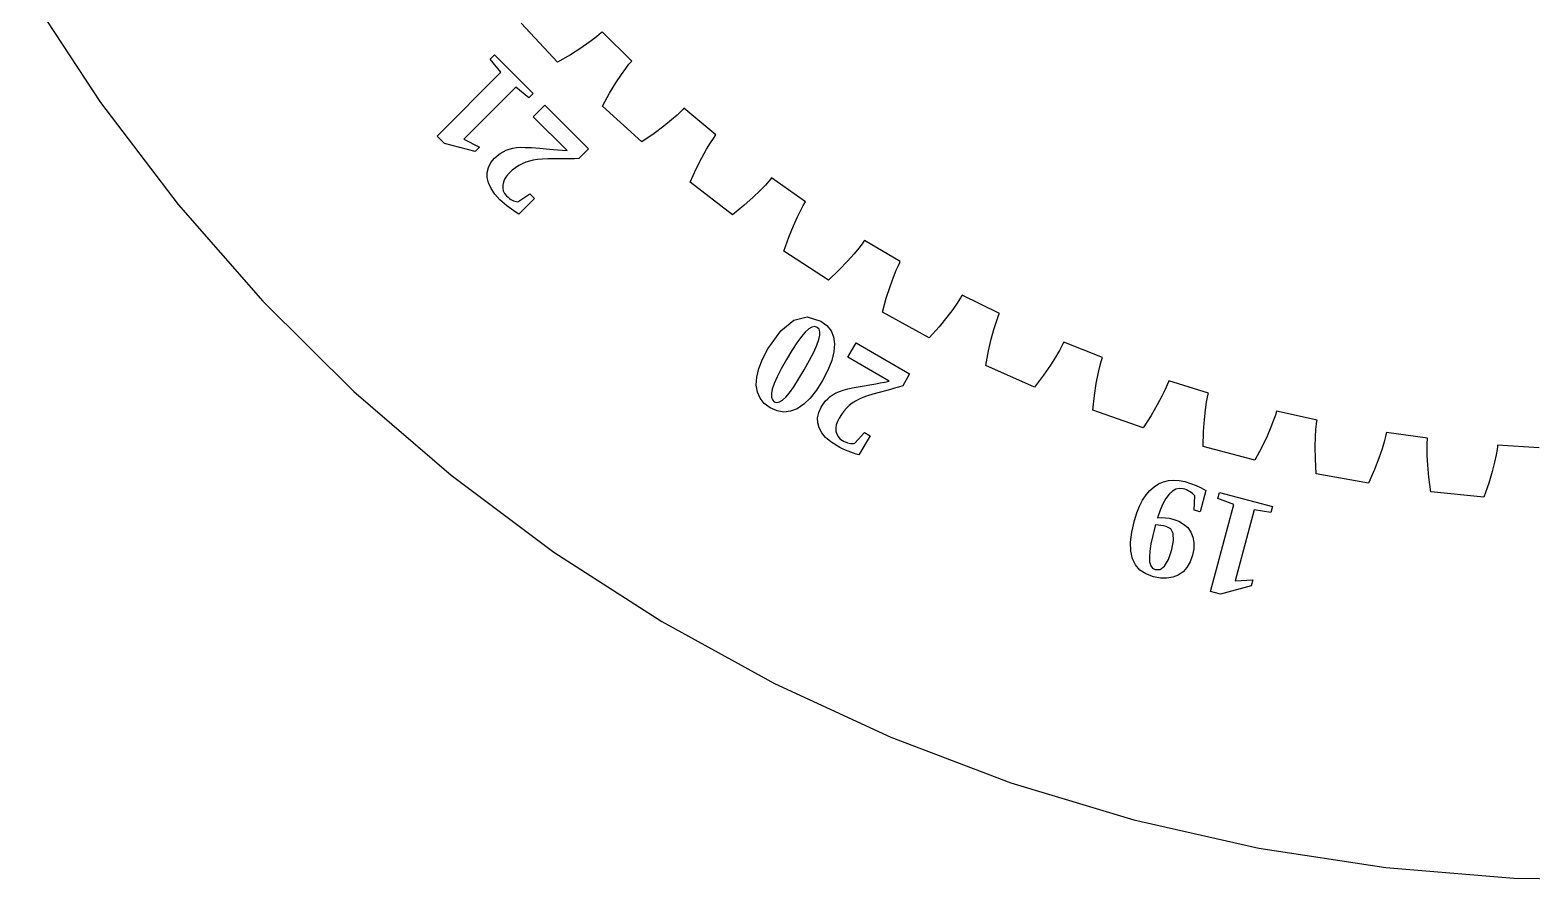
# Model space of a CAD drawing. Header units: metres. Extents: x -322 to 194, y -258 to 258.
# Drawn here: x -284.3 to -73.9, y -257.6 to -138.5 of the extents above; entities that cross this region are included whole.
import ezdxf

# ---------------------------------------------------------------- set-up
doc = ezdxf.new("R2010")
doc.units = ezdxf.units.M

msp = doc.modelspace()

# ---------------------------------------------------------------- linework, layer by layer
for p, q in [((-284.299, -133.631), (-274.44, -148.672)), ((-210.382, -143.032), (-215.504, -137.594)), ((-204.157, -138.808), (-204.264, -138.908)), ((-199.994, -142.889), (-204.157, -138.808)), ((-206.011, -140.298), (-207.141, -141.078)), ((-205.171, -139.667), (-206.011, -140.298)), ((-204.595, -139.199), (-205.171, -139.667)), ((-204.264, -138.908), (-204.595, -139.199)), ((-219.838, -142.612), (-219.218, -141.993)), ((-218.332, -144.464), (-219.838, -142.612)), ((-219.218, -141.993), (-213.787, -147.424)), ((-208.587, -141.995), (-210.382, -143.032)), ((-207.141, -141.078), (-208.587, -141.995)), ((-200.377, -143.335), (-200.092, -142.998)), ((-200.092, -142.998), (-199.994, -142.889)), ((-227.27, -153.401), (-218.332, -144.464)), ((-202.205, -145.917), (-201.447, -144.773)), ((-201.447, -144.773), (-200.833, -143.92)), ((-200.833, -143.92), (-200.377, -143.335)), ((-216.251, -146.546), (-223.519, -153.814)), ((-214.407, -148.043), (-216.251, -146.546)), ((-203.092, -147.382), (-202.205, -145.917)), ((-274.44, -148.672), (-263.557, -162.99)), ((-213.787, -147.424), (-214.407, -148.043)), ((-213.783, -150.684), (-212.155, -149.056)), ((-212.155, -149.056), (-206.032, -155.179)), ((-204.093, -149.197), (-203.092, -147.382)), ((-198.555, -154.21), (-204.093, -149.197)), ((-209.043, -155.424), (-213.783, -150.684)), ((-194.416, -151.137), (-195.48, -152.005)), ((-193.628, -150.442), (-194.416, -151.137)), ((-193.091, -149.93), (-193.628, -150.442)), ((-192.784, -149.613), (-193.091, -149.93)), ((-192.685, -149.504), (-192.784, -149.613)), ((-188.211, -153.242), (-192.685, -149.504)), ((-226.247, -154.424), (-227.27, -153.401)), ((-196.848, -153.033), (-198.555, -154.21)), ((-195.48, -152.005), (-196.848, -153.033)), ((-188.557, -153.717), (-188.301, -153.358)), ((-188.301, -153.358), (-188.211, -153.242)), ((-221.919, -155.542), (-226.247, -154.424)), ((-223.519, -153.814), (-221.307, -154.929)), ((-221.307, -154.929), (-221.919, -155.542)), ((-218.435, -155.836), (-218.021, -155.58)), ((-218.021, -155.58), (-217.594, -155.374)), ((-217.594, -155.374), (-217.143, -155.212)), ((-217.143, -155.212), (-216.66, -155.09)), ((-216.66, -155.09), (-216.145, -155.01)), ((-216.145, -155.01), (-215.597, -154.969)), ((-215.597, -154.969), (-214.92, -154.971)), ((-214.92, -154.971), (-214.016, -155.014)), ((-214.016, -155.014), (-212.886, -155.101)), ((-212.886, -155.101), (-211.529, -155.23)), ((-211.529, -155.23), (-210.952, -155.285)), ((-210.952, -155.285), (-210.345, -155.336)), ((-210.345, -155.336), (-209.709, -155.382)), ((-209.709, -155.382), (-209.043, -155.424)), ((-206.032, -155.179), (-207.393, -156.541)), ((-190.175, -156.437), (-189.51, -155.235)), ((-189.51, -155.235), (-188.966, -154.336)), ((-188.966, -154.336), (-188.557, -153.717)), ((-220.248, -158.475), (-220.08, -157.779)), ((-220.08, -157.779), (-219.737, -157.118)), ((-219.737, -157.118), (-219.219, -156.495)), ((-219.219, -156.495), (-218.834, -156.141)), ((-218.834, -156.141), (-218.435, -155.836)), ((-216.273, -157.822), (-216.73, -158.186)), ((-215.809, -157.514), (-216.273, -157.822)), ((-215.339, -157.261), (-215.809, -157.514)), ((-214.85, -157.056), (-215.339, -157.261)), ((-214.332, -156.893), (-214.85, -157.056)), ((-213.783, -156.771), (-214.332, -156.893)), ((-213.205, -156.691), (-213.783, -156.771)), ((-212.543, -156.639), (-213.205, -156.691)), ((-211.743, -156.604), (-212.543, -156.639)), ((-210.805, -156.586), (-211.743, -156.604)), ((-209.728, -156.584), (-210.805, -156.586)), ((-209.187, -156.582), (-209.728, -156.584)), ((-208.618, -156.573), (-209.187, -156.582)), ((-208.02, -156.56), (-208.618, -156.573)), ((-207.393, -156.541), (-208.02, -156.56)), ((-190.943, -157.967), (-190.175, -156.437)), ((-220.24, -159.209), (-220.248, -158.475)), ((-220.058, -159.965), (-220.24, -159.209)), ((-217.975, -159.829), (-218.068, -160.256)), ((-217.796, -159.411), (-217.975, -159.829)), ((-217.531, -159.003), (-217.796, -159.411)), ((-217.181, -158.605), (-217.531, -159.003)), ((-216.73, -158.186), (-217.181, -158.605)), ((-191.797, -159.855), (-190.943, -157.967)), ((-185.878, -164.413), (-191.797, -159.855)), ((-180.771, -159.712), (-181.266, -160.265)), ((-180.49, -159.372), (-180.771, -159.712)), ((-180.401, -159.256), (-180.49, -159.372)), ((-175.643, -162.626), (-180.401, -159.256)), ((-219.7, -160.733), (-220.058, -159.965)), ((-219.167, -161.513), (-219.7, -160.733)), ((-218.458, -162.303), (-219.167, -161.513)), ((-218.068, -160.256), (-218.073, -160.675)), ((-218.073, -160.675), (-217.986, -161.064)), ((-217.986, -161.064), (-217.807, -161.424)), ((-217.807, -161.424), (-217.536, -161.756)), ((-217.536, -161.756), (-217.318, -161.962)), ((-217.318, -161.962), (-217.111, -162.134)), ((-215.958, -162.584), (-214.251, -161.497)), ((-214.251, -161.497), (-213.625, -162.123)), ((-182.987, -161.971), (-184.27, -163.104)), ((-181.995, -161.021), (-182.987, -161.971)), ((-181.266, -160.265), (-181.995, -161.021)), ((-263.557, -162.99), (-251.701, -176.513)), ((-218.135, -162.615), (-218.458, -162.303)), ((-217.812, -162.904), (-218.135, -162.615)), ((-217.489, -163.17), (-217.812, -162.904)), ((-217.168, -163.412), (-217.489, -163.17)), ((-216.844, -163.642), (-217.168, -163.412)), ((-217.111, -162.134), (-216.915, -162.272)), ((-216.915, -162.272), (-216.729, -162.375)), ((-216.511, -163.87), (-216.844, -163.642)), ((-216.729, -162.375), (-216.546, -162.453)), ((-216.546, -162.453), (-216.356, -162.514)), ((-216.17, -164.096), (-216.511, -163.87)), ((-216.356, -162.514), (-216.16, -162.558)), ((-215.822, -164.32), (-216.17, -164.096)), ((-216.16, -162.558), (-215.958, -162.584)), ((-213.625, -162.123), (-215.822, -164.32)), ((-184.27, -163.104), (-185.878, -164.413)), ((-176.78, -164.716), (-176.309, -163.777)), ((-176.309, -163.777), (-175.951, -163.127)), ((-175.951, -163.127), (-175.723, -162.749)), ((-175.723, -162.749), (-175.643, -162.626)), ((-177.991, -167.553), (-177.347, -165.967)), ((-177.347, -165.967), (-176.78, -164.716)), ((-178.692, -169.503), (-177.991, -167.553)), ((-167.46, -168.123), (-167.713, -168.485)), ((-167.38, -168), (-167.46, -168.123)), ((-162.37, -170.982), (-167.38, -168)), ((-172.43, -173.576), (-178.692, -169.503)), ((-168.829, -169.887), (-169.742, -170.912)), ((-168.162, -169.075), (-168.829, -169.887)), ((-167.713, -168.485), (-168.162, -169.075)), ((-170.931, -172.144), (-172.43, -173.576)), ((-169.742, -170.912), (-170.931, -172.144)), ((-163.337, -173.156), (-162.942, -172.182)), ((-162.942, -172.182), (-162.636, -171.506)), ((-162.636, -171.506), (-162.44, -171.111)), ((-162.44, -171.111), (-162.37, -170.982)), ((-164.318, -176.08), (-163.802, -174.447)), ((-163.802, -174.447), (-163.337, -173.156)), ((-251.701, -176.513), (-238.931, -189.177)), ((-164.863, -178.08), (-164.318, -176.08)), ((-153.999, -176.192), (-154.399, -176.817)), ((-153.775, -175.812), (-153.999, -176.192)), ((-153.705, -175.683), (-153.775, -175.812)), ((-148.474, -178.257), (-153.705, -175.683)), ((-177.277, -179.169), (-175.399, -178.718)), ((-175.399, -178.718), (-173.48, -179.314)), ((-158.296, -181.642), (-164.863, -178.08)), ((-155.829, -178.773), (-156.916, -180.096)), ((-155, -177.679), (-155.829, -178.773)), ((-154.399, -176.817), (-155, -177.679)), ((-148.949, -179.499), (-148.698, -178.801)), ((-148.698, -178.801), (-148.534, -178.391)), ((-148.534, -178.391), (-148.474, -178.257)), ((-180.907, -183.214), (-179.113, -180.668)), ((-179.113, -180.668), (-177.277, -179.169)), ((-175.678, -180.851), (-176.225, -181.483)), ((-175.191, -180.419), (-175.678, -180.851)), ((-174.751, -180.164), (-175.191, -180.419)), ((-174.356, -180.087), (-174.751, -180.164)), ((-174.006, -180.187), (-174.356, -180.087)), ((-173.75, -180.434), (-174.006, -180.187)), ((-173.625, -180.804), (-173.75, -180.434)), ((-173.631, -181.297), (-173.625, -180.804)), ((-173.48, -179.314), (-172.658, -179.919)), ((-172.658, -179.919), (-172.065, -180.654)), ((-172.065, -180.654), (-171.7, -181.519)), ((-156.916, -180.096), (-158.296, -181.642)), ((-149.627, -181.825), (-149.265, -180.501)), ((-149.265, -180.501), (-148.949, -179.499)), ((-176.848, -182.336), (-177.547, -183.41)), ((-176.225, -181.483), (-176.848, -182.336)), ((-174.488, -183.647), (-174.049, -182.684)), ((-174.049, -182.684), (-173.768, -181.912)), ((-173.768, -181.912), (-173.631, -181.297)), ((-171.7, -181.519), (-171.563, -182.514)), ((-171.563, -182.514), (-171.651, -183.63)), ((-169.711, -184.37), (-168.56, -182.376)), ((-168.56, -182.376), (-161.06, -186.706)), ((-150.012, -183.493), (-149.627, -181.825)), ((-139.716, -182.786), (-140.066, -183.44)), ((-139.523, -182.389), (-139.716, -182.786)), ((-139.464, -182.255), (-139.523, -182.389)), ((-134.045, -184.405), (-139.464, -182.255)), ((-182.174, -185.969), (-181.652, -184.646)), ((-181.652, -184.646), (-180.907, -183.214)), ((-178.322, -184.707), (-179.041, -185.998)), ((-177.547, -183.41), (-178.322, -184.707)), ((-175.834, -186.143), (-175.083, -184.8)), ((-175.083, -184.8), (-174.488, -183.647)), ((-171.962, -184.855), (-172.494, -186.19)), ((-171.651, -183.63), (-171.962, -184.855)), ((-163.905, -187.722), (-169.711, -184.37)), ((-150.395, -185.531), (-150.012, -183.493)), ((-140.596, -184.347), (-141.335, -185.504)), ((-140.066, -183.44), (-140.596, -184.347)), ((-134.419, -185.681), (-134.225, -184.965)), ((-134.225, -184.965), (-134.093, -184.543)), ((-134.093, -184.543), (-134.045, -184.405)), ((-182.541, -188.288), (-182.47, -187.183)), ((-182.47, -187.183), (-182.174, -185.969)), ((-179.61, -187.117), (-180.029, -188.065)), ((-179.041, -185.998), (-179.61, -187.117)), ((-176.609, -187.444), (-175.834, -186.143)), ((-172.494, -186.19), (-173.249, -187.635)), ((-161.06, -186.706), (-162.022, -188.374)), ((-143.567, -188.56), (-150.395, -185.531)), ((-142.314, -186.909), (-143.567, -188.56)), ((-141.335, -185.504), (-142.314, -186.909)), ((-134.91, -188.054), (-134.655, -186.705)), ((-134.655, -186.705), (-134.419, -185.681)), ((-238.931, -189.177), (-225.309, -200.918)), ((-182.389, -189.274), (-182.541, -188.288)), ((-182.013, -190.132), (-182.389, -189.274)), ((-180.297, -188.842), (-180.425, -189.471)), ((-180.029, -188.065), (-180.297, -188.842)), ((-178.42, -189.979), (-177.902, -189.363)), ((-177.902, -189.363), (-177.298, -188.518)), ((-177.298, -188.518), (-176.609, -187.444)), ((-174.107, -188.984), (-174.985, -190.091)), ((-173.249, -187.635), (-174.107, -188.984)), ((-171.784, -189.614), (-171.349, -189.371)), ((-171.349, -189.371), (-170.872, -189.16)), ((-170.872, -189.16), (-170.353, -188.979)), ((-170.353, -188.979), (-169.699, -188.805)), ((-169.699, -188.805), (-168.815, -188.614)), ((-168.815, -188.614), (-167.701, -188.405)), ((-167.701, -188.405), (-166.357, -188.178)), ((-166.357, -188.178), (-165.785, -188.082)), ((-165.306, -189.3), (-166.208, -189.561)), ((-165.785, -188.082), (-165.186, -187.974)), ((-164.266, -189.02), (-165.306, -189.3)), ((-165.186, -187.974), (-164.559, -187.854)), ((-164.559, -187.854), (-163.905, -187.722)), ((-163.745, -188.878), (-164.266, -189.02)), ((-163.197, -188.722), (-163.745, -188.878)), ((-162.623, -188.554), (-163.197, -188.722)), ((-162.022, -188.374), (-162.623, -188.554)), ((-135.161, -189.747), (-134.91, -188.054)), ((-125.251, -188.903), (-125.708, -189.85)), ((-124.954, -188.223), (-125.251, -188.903)), ((-124.794, -187.812), (-124.954, -188.223)), ((-124.745, -187.674), (-124.794, -187.812)), ((-119.172, -189.387), (-124.745, -187.674)), ((-119.21, -189.529), (-119.172, -189.387)), ((-181.413, -190.864), (-182.013, -190.132)), ((-180.59, -191.467), (-181.413, -190.864)), ((-179.625, -191.895), (-180.59, -191.467)), ((-180.425, -189.471), (-180.422, -189.975)), ((-180.422, -189.975), (-180.288, -190.353)), ((-180.288, -190.353), (-180.022, -190.607)), ((-180.022, -190.607), (-179.678, -190.709)), ((-179.678, -190.709), (-179.296, -190.638)), ((-179.296, -190.638), (-178.876, -190.395)), ((-178.876, -190.395), (-178.42, -189.979)), ((-175.881, -190.957), (-176.797, -191.581)), ((-174.985, -190.091), (-175.881, -190.957)), ((-173.797, -192.127), (-173.458, -191.39)), ((-173.458, -191.39), (-173.177, -190.949)), ((-173.177, -190.949), (-172.87, -190.551)), ((-172.87, -190.551), (-172.537, -190.197)), ((-172.537, -190.197), (-172.178, -189.887)), ((-172.178, -189.887), (-171.784, -189.614)), ((-169.9, -191.492), (-170.268, -191.91)), ((-169.511, -191.126), (-169.9, -191.492)), ((-169.092, -190.802), (-169.511, -191.126)), ((-168.633, -190.51), (-169.092, -190.802)), ((-168.136, -190.25), (-168.633, -190.51)), ((-167.598, -190.023), (-168.136, -190.25)), ((-166.972, -189.802), (-167.598, -190.023)), ((-166.208, -189.561), (-166.972, -189.802)), ((-135.382, -191.808), (-135.161, -189.747)), ((-126.353, -191.062), (-127.216, -192.54)), ((-125.708, -189.85), (-126.353, -191.062)), ((-119.598, -191.728), (-119.444, -190.688)), ((-119.444, -190.688), (-119.307, -189.96)), ((-119.307, -189.96), (-119.21, -189.529)), ((-178.671, -192.056), (-179.625, -191.895)), ((-177.729, -191.951), (-178.671, -192.056)), ((-176.797, -191.581), (-177.729, -191.951)), ((-173.957, -192.853), (-173.797, -192.127)), ((-173.939, -193.57), (-173.957, -192.853)), ((-173.742, -194.276), (-173.939, -193.57)), ((-171.178, -193.376), (-171.328, -193.839)), ((-170.942, -192.901), (-171.178, -193.376)), ((-170.616, -192.38), (-170.942, -192.901)), ((-170.268, -191.91), (-170.616, -192.38)), ((-128.334, -194.285), (-135.382, -191.808)), ((-127.216, -192.54), (-128.334, -194.285)), ((-119.861, -194.801), (-119.745, -193.093)), ((-119.745, -193.093), (-119.598, -191.728)), ((-110.049, -193.173), (-110.429, -194.152)), ((-109.807, -192.471), (-110.049, -193.173)), ((-109.68, -192.049), (-109.807, -192.471)), ((-109.642, -191.907), (-109.68, -192.049)), ((-103.951, -193.172), (-109.642, -191.907)), ((-104.04, -193.753), (-103.977, -193.316)), ((-103.977, -193.316), (-103.951, -193.172)), ((-173.369, -194.959), (-173.742, -194.276)), ((-172.825, -195.609), (-173.369, -194.959)), ((-172.108, -196.223), (-172.825, -195.609)), ((-171.328, -193.839), (-171.393, -194.289)), ((-171.393, -194.289), (-171.372, -194.726)), ((-171.372, -194.726), (-171.269, -195.131)), ((-171.269, -195.131), (-171.084, -195.484)), ((-171.084, -195.484), (-170.818, -195.786)), ((-168.732, -196.428), (-167.364, -194.936)), ((-166.597, -195.379), (-168.15, -198.07)), ((-167.364, -194.936), (-166.597, -195.379)), ((-119.917, -196.873), (-119.861, -194.801)), ((-110.976, -195.412), (-111.719, -196.954)), ((-110.429, -194.152), (-110.976, -195.412)), ((-104.228, -196.911), (-104.189, -195.539)), ((-104.189, -195.539), (-104.119, -194.491)), ((-104.119, -194.491), (-104.04, -193.753)), ((-94.3707, -195.502), (-94.5556, -196.221)), ((-94.277, -195.071), (-94.3707, -195.502)), ((-94.2508, -194.927), (-94.277, -195.071)), ((-88.4772, -195.735), (-94.2508, -194.927)), ((-171.22, -196.803), (-172.108, -196.223)), ((-170.826, -197.021), (-171.22, -196.803)), ((-170.439, -197.217), (-170.826, -197.021)), ((-170.818, -195.786), (-170.471, -196.036)), ((-170.471, -196.036), (-170.207, -196.179)), ((-170.059, -197.39), (-170.439, -197.217)), ((-170.207, -196.179), (-169.962, -196.291)), ((-169.686, -197.541), (-170.059, -197.39)), ((-169.962, -196.291), (-169.736, -196.374)), ((-169.736, -196.374), (-169.53, -196.425)), ((-169.313, -197.679), (-169.686, -197.541)), ((-169.53, -196.425), (-169.333, -196.453)), ((-169.333, -196.453), (-169.134, -196.463)), ((-168.933, -197.813), (-169.313, -197.679)), ((-169.134, -196.463), (-168.934, -196.455)), ((-168.934, -196.455), (-168.732, -196.428)), ((-168.545, -197.943), (-168.933, -197.813)), ((-112.695, -198.783), (-119.917, -196.873)), ((-111.719, -196.954), (-112.695, -198.783)), ((-104.207, -198.623), (-104.228, -196.911)), ((-94.8568, -197.227), (-95.3015, -198.526)), ((-94.5556, -196.221), (-94.8568, -197.227)), ((-88.5396, -197.063), (-88.52, -196.322)), ((-88.5267, -198.114), (-88.5396, -197.063)), ((-88.52, -196.322), (-88.4916, -195.881)), ((-88.4916, -195.881), (-88.4772, -195.735)), ((-78.742, -197.297), (-78.8693, -198.028)), ((-78.6828, -196.86), (-78.742, -197.297)), ((-78.6682, -196.714), (-78.6828, -196.86)), ((-72.8486, -197.061), (-78.6682, -196.714)), ((-168.15, -198.07), (-168.545, -197.943)), ((-104.098, -200.693), (-104.207, -198.623)), ((-95.3015, -198.526), (-95.9204, -200.122)), ((-88.456, -199.485), (-88.5267, -198.114)), ((-88.2996, -201.19), (-88.456, -199.485)), ((-79.0895, -199.055), (-79.4297, -200.385)), ((-78.8693, -198.028), (-79.0895, -199.055)), ((-225.309, -200.918), (-210.9, -211.681)), ((-126.172, -202.112), (-125.504, -201.824)), ((-125.504, -201.824), (-124.798, -201.649)), ((-124.798, -201.649), (-124.059, -201.587)), ((-124.059, -201.587), (-123.286, -201.638)), ((-123.286, -201.638), (-122.481, -201.802)), ((-122.481, -201.802), (-121.684, -202.044)), ((-96.7475, -202.023), (-104.098, -200.693)), ((-95.9204, -200.122), (-96.7475, -202.023)), ((-88.0266, -203.245), (-88.2996, -201.19)), ((-79.9197, -202.026), (-80.5932, -203.986)), ((-79.4297, -200.385), (-79.9197, -202.026)), ((-128.406, -204.379), (-127.916, -203.646)), ((-127.916, -203.646), (-127.378, -203.023)), ((-127.378, -203.023), (-126.796, -202.512)), ((-126.796, -202.512), (-126.172, -202.112)), ((-124.688, -203.566), (-125.134, -204.163)), ((-124.22, -203.127), (-124.688, -203.566)), ((-123.734, -202.854), (-124.22, -203.127)), ((-123.23, -202.747), (-123.734, -202.854)), ((-122.708, -202.807), (-123.23, -202.747)), ((-122.487, -202.875), (-122.708, -202.807)), ((-122.266, -202.962), (-122.487, -202.875)), ((-122.045, -203.067), (-122.266, -202.962)), ((-121.825, -203.19), (-122.045, -203.067)), ((-121.615, -203.328), (-121.825, -203.19)), ((-121.684, -202.044), (-120.928, -202.332)), ((-121.425, -203.474), (-121.615, -203.328)), ((-121.255, -203.63), (-121.425, -203.474)), ((-121.106, -203.795), (-121.255, -203.63)), ((-121.194, -205.818), (-121.106, -203.795)), ((-120.928, -202.332), (-120.211, -202.665)), ((-119.534, -203.045), (-120.339, -206.047)), ((-120.211, -202.665), (-119.534, -203.045)), ((-117.852, -204.148), (-117.625, -203.302)), ((-117.625, -203.302), (-110.206, -205.29)), ((-80.5932, -203.986), (-88.0266, -203.245)), ((-129.546, -207.227), (-129.221, -206.17)), ((-129.221, -206.17), (-128.841, -205.22)), ((-128.841, -205.22), (-128.406, -204.379)), ((-125.948, -205.812), (-126.315, -206.863)), ((-125.554, -204.912), (-125.948, -205.812)), ((-125.134, -204.163), (-125.554, -204.912)), ((-120.339, -206.047), (-121.194, -205.818)), ((-118.893, -217.208), (-115.622, -204.999)), ((-115.622, -204.999), (-117.852, -204.148)), ((-112.778, -205.761), (-115.439, -215.69)), ((-110.432, -206.136), (-112.778, -205.761)), ((-110.206, -205.29), (-110.432, -206.136)), ((-129.912, -208.862), (-129.546, -207.227)), ((-126.651, -207.997), (-126.988, -209.338)), ((-126.615, -207.86), (-126.651, -207.997)), ((-126.228, -207.88), (-126.615, -207.86)), ((-126.315, -206.863), (-125.762, -206.841)), ((-125.846, -207.923), (-126.228, -207.88)), ((-125.467, -207.989), (-125.846, -207.923)), ((-125.762, -206.841), (-125.222, -206.863)), ((-125.091, -208.077), (-125.467, -207.989)), ((-125.222, -206.863), (-124.695, -206.931)), ((-124.467, -208.433), (-125.091, -208.077)), ((-124.695, -206.931), (-124.182, -207.044)), ((-124.182, -207.044), (-123.356, -207.337)), ((-123.356, -207.337), (-122.66, -207.737)), ((-122.66, -207.737), (-122.093, -208.245)), ((-122.093, -208.245), (-121.657, -208.861)), ((-130.084, -210.302), (-129.912, -208.862)), ((-130.06, -211.548), (-130.084, -210.302)), ((-126.988, -209.338), (-127.235, -210.514)), ((-124.129, -209.09), (-124.467, -208.433)), ((-124.311, -211.305), (-124.077, -210.047)), ((-124.077, -210.047), (-124.129, -209.09)), ((-121.657, -208.861), (-121.364, -209.567)), ((-121.364, -209.567), (-121.228, -210.345)), ((-121.228, -210.345), (-121.25, -211.196)), ((-210.9, -211.681), (-195.776, -221.413)), ((-129.84, -212.6), (-130.06, -211.548)), ((-127.392, -211.525), (-127.459, -212.372)), ((-127.459, -212.372), (-127.426, -213.055)), ((-127.235, -210.514), (-127.392, -211.525)), ((-124.781, -212.689), (-124.311, -211.305)), ((-121.429, -212.12), (-121.754, -213.047)), ((-121.25, -211.196), (-121.429, -212.12)), ((-129.419, -213.474), (-129.84, -212.6)), ((-128.788, -214.187), (-129.419, -213.474)), ((-127.947, -214.739), (-128.788, -214.187)), ((-127.426, -213.055), (-127.28, -213.576)), ((-127.28, -213.576), (-127.021, -213.934)), ((-127.021, -213.934), (-126.65, -214.13)), ((-126.65, -214.13), (-125.95, -214.102)), ((-125.95, -214.102), (-125.327, -213.622)), ((-125.327, -213.622), (-124.781, -212.689)), ((-122.744, -214.438), (-123.408, -214.902)), ((-122.192, -213.82), (-122.744, -214.438)), ((-121.754, -213.047), (-122.192, -213.82)), ((-126.897, -215.129), (-127.947, -214.739)), ((-125.911, -215.321), (-126.897, -215.129)), ((-125.001, -215.347), (-125.911, -215.321)), ((-124.167, -215.207), (-125.001, -215.347)), ((-123.408, -214.902), (-124.167, -215.207)), ((-113.189, -216.386), (-117.496, -217.582)), ((-115.439, -215.69), (-112.965, -215.549)), ((-112.965, -215.549), (-113.189, -216.386)), ((-117.496, -217.582), (-118.893, -217.208)), ((-195.776, -221.413), (-180.01, -230.066)), ((-180.01, -230.066), (-163.679, -237.598)), ((-163.679, -237.598), (-146.863, -243.972)), ((-146.863, -243.972), (-129.642, -249.158)), ((-129.642, -249.158), (-112.102, -253.13)), ((-112.102, -253.13), (-94.3271, -255.869)), ((-94.3271, -255.869), (-76.4047, -257.361)), ((-76.4047, -257.361), (-58.4219, -257.6))]:
    msp.add_line(p, q)

doc.saveas('drawing.dxf')
